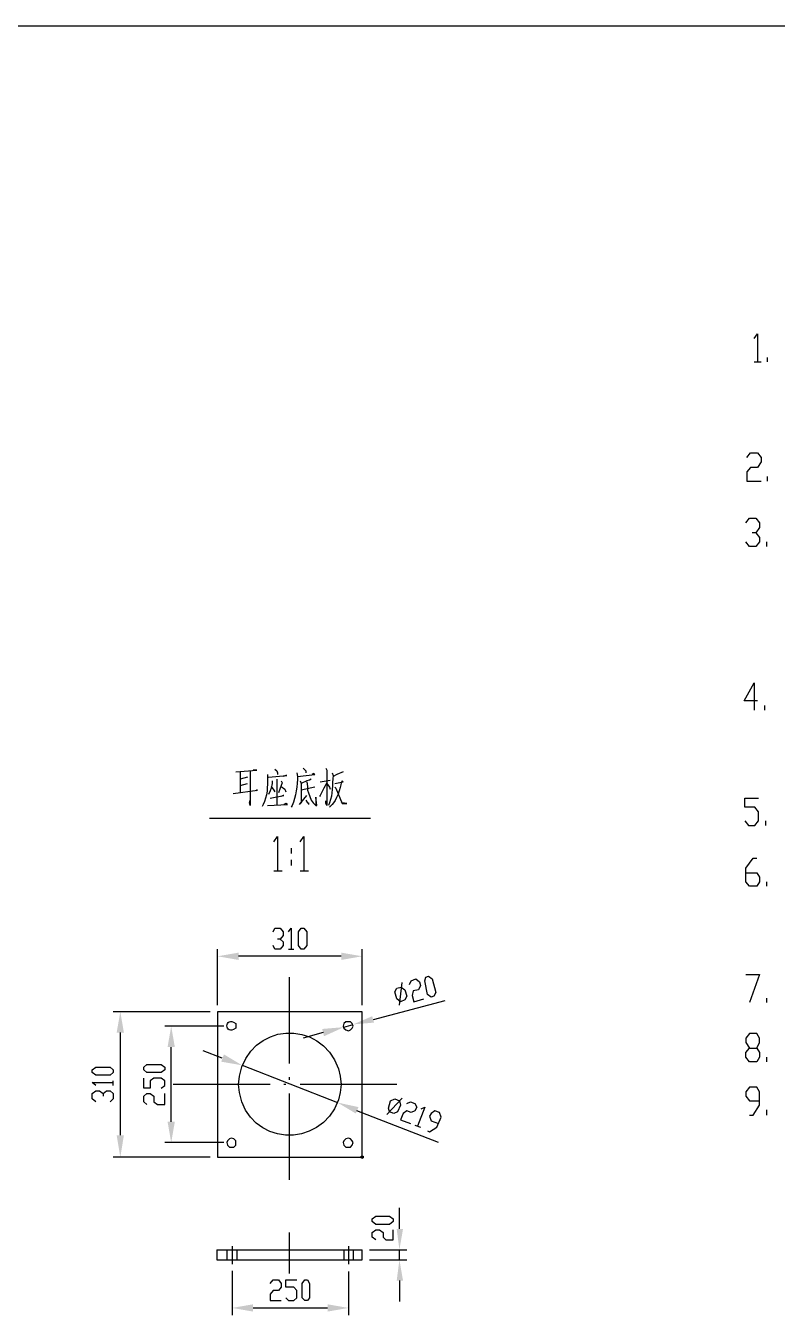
# Model space of a CAD drawing. Header units: millimetres. Extents: x -2210 to 6171, y -6737 to 5572.
# Drawn here: x 2292 to 3900, y 2811 to 5572 of the extents above; entities that cross this region are included whole.
import ezdxf

# ---------------------------------------------------------------- set-up
doc = ezdxf.new("R2010")
doc.units = ezdxf.units.MM
doc.layers.add('1', color=7, linetype='Continuous')

msp = doc.modelspace()

# ---------------------------------------------------------------- hatches: boundary and pattern name
h = msp.add_hatch(color=0)
h.dxf.hatch_style = 2
h.paths.add_polyline_path([(2747.1, 3587.7), (2747.1, 3572.1), (2702.3, 3579.9)])
h = msp.add_hatch(color=0)
h.dxf.hatch_style = 2
h.paths.add_polyline_path([(2966.9, 3587.7), (2966.9, 3572.1), (3011.7, 3579.9)])
h = msp.add_hatch(color=0)
h.dxf.hatch_style = 2
h.paths.add_polyline_path([(2486.4, 3416.5), (2501.9, 3416.5), (2494.2, 3461.2)])
h = msp.add_hatch(color=0)
h.dxf.hatch_style = 2
h.paths.add_polyline_path([(3033.1, 3451.5), (3037, 3437.9), (2992.2, 3434)])
h = msp.add_hatch(color=0)
h.dxf.hatch_style = 2
h.paths.add_polyline_path([(2595.3, 3385.4), (2610.9, 3385.4), (2603.1, 3430.1)])
h = msp.add_hatch(color=0)
h.dxf.hatch_style = 2
h.paths.add_polyline_path([(2926.1, 3424.3), (2930, 3408.7), (2972.8, 3428.2)])
h = msp.add_hatch(color=0)
h.dxf.hatch_style = 2
h.paths.add_polyline_path([(2715.9, 3369.8), (2710.1, 3354.2), (2754.9, 3346.5)])
h = msp.add_hatch(color=0)
h.dxf.hatch_style = 2
h.paths.add_polyline_path([(3003.9, 3257), (2998, 3243.3), (2959.1, 3266.7)])
h = msp.add_hatch(color=0)
h.dxf.hatch_style = 2
h.paths.add_polyline_path([(2595.3, 3225.8), (2610.9, 3225.8), (2603.1, 3181.1)])
h = msp.add_hatch(color=0)
h.dxf.hatch_style = 2
h.paths.add_polyline_path([(2486.4, 3196.6), (2501.9, 3196.6), (2494.2, 3150)])
h = msp.add_hatch(color=0)
h.dxf.hatch_style = 2
h.paths.add_polyline_path([(3011.7, 3146.1), (3007.8, 3148), (3007.8, 3151.9), (3011.7, 3153.8), (3015.6, 3151.9), (3015.6, 3148)])
h = msp.add_hatch(color=0)
h.dxf.hatch_style = 2
h.paths.add_polyline_path([(3085.6, 2996.3), (3099.2, 2996.3), (3091.4, 2951.5)])
h = msp.add_hatch(color=0)
h.dxf.hatch_style = 2
h.paths.add_polyline_path([(3085.6, 2885.4), (3099.2, 2885.4), (3091.4, 2930.1)])
h = msp.add_hatch(color=0)
h.dxf.hatch_style = 2
h.paths.add_polyline_path([(2778.2, 2834.8), (2778.2, 2819.2), (2733.5, 2827)])
h = msp.add_hatch(color=0)
h.dxf.hatch_style = 2
h.paths.add_polyline_path([(2937.7, 2834.8), (2937.7, 2819.2), (2982.5, 2827)])

# ---------------------------------------------------------------- linework, layer by layer
at = {"layer": '1', "color": 0, "lineweight": 25}
for points in [[(-2210.1, 5572.1), (6171.2, 5572.1)], [(3850.2, 4902.9), (3858, 4912.6), (3858, 4852.3)], [(3879.4, 4852.3), (3879.4, 4862)], [(3850.2, 4852.3), (3865.7, 4852.3)], [(3834.6, 4648), (3842.4, 4657.7), (3858, 4657.7), (3865.7, 4648), (3865.7, 4638.3), (3858, 4626.6), (3842.4, 4626.6), (3834.6, 4616.9), (3834.6, 4597.4), (3865.7, 4597.4)], [(3879.4, 4597.4), (3879.4, 4607.2)], [(3832.7, 4507.9), (3840.5, 4517.7), (3854.1, 4517.7), (3861.9, 4507.9), (3861.9, 4498.2), (3854.1, 4486.5), (3846.3, 4486.5)], [(3854.1, 4486.5), (3861.9, 4476.8), (3861.9, 4467.1), (3854.1, 4457.3), (3840.5, 4457.3), (3832.7, 4467.1)], [(3877.4, 4457.3), (3877.4, 4467.1)], [(3858, 4126.6), (3828.8, 4126.6), (3850.2, 4165.5), (3850.2, 4107.2)], [(3873.5, 4107.2), (3873.5, 4116.9)], [(2741.2, 3974.9), (2786, 3978.7), (2782.1, 3978.7), (2778.2, 3978.7)], [(2772.4, 3976.8), (2772.4, 3902.9), (2770.4, 3908.7), (2772.4, 3914.5)], [(2824.9, 3980.7), (2828.8, 3976.8), (2830.7, 3972.9), (2830.7, 3969)], [(2885.2, 3982.6), (2891, 3976.8), (2891, 3974.9), (2891, 3972.9)], [(2933.8, 3982.6), (2935.8, 3978.7), (2935.8, 3978.7), (2935.8, 3902.9), (2933.8, 3906.8), (2933.8, 3912.6)], [(2751, 3974.9), (2751, 3930.1)], [(2766.5, 3963.2), (2751, 3959.3)], [(2751, 3945.7), (2766.5, 3949.6)], [(2811.3, 3963.2), (2850.2, 3967.1), (2848.2, 3967.1), (2842.4, 3965.1)], [(2819.1, 3955.4), (2819.1, 3949.6), (2817.1, 3939.8), (2815.2, 3934), (2811.3, 3926.2)], [(2828.8, 3959.3), (2828.8, 3955.4), (2828.8, 3902.9)], [(2838.5, 3955.4), (2840.5, 3951.5), (2836.6, 3939.8), (2832.7, 3930.1)], [(2873.5, 3965.1), (2910.5, 3969), (2908.6, 3971), (2904.7, 3969)], [(2879.4, 3955.4), (2881.3, 3949.6), (2881.3, 3908.7), (2877.4, 3904.8), (2893, 3924.3)], [(2902.7, 3959.3), (2898.8, 3957.3), (2893, 3955.4), (2881.3, 3949.6)], [(2893, 3953.5), (2894.9, 3943.7), (2894.9, 3935.9), (2896.9, 3930.1), (2902.7, 3914.5), (2906.6, 3908.7), (2910.5, 3904.8), (2912.4, 3902.9), (2914.4, 3902.9), (2912.4, 3920.4), (2912.4, 3902.9)], [(2935.8, 3951.5), (2930, 3939.8), (2922.2, 3924.3), (2920.2, 3922.3)], [(2922.2, 3953.5), (2943.6, 3957.3)], [(2935.8, 3949.6), (2941.6, 3941.8), (2943.6, 3937.9)], [(2970.8, 3974.9), (2957.2, 3969), (2949.4, 3965.1)], [(2735.4, 3928.2), (2787.9, 3935.9), (2786, 3935.9), (2784, 3934)], [(2815.2, 3918.4), (2844.3, 3924.3), (2842.4, 3924.3), (2838.5, 3922.3)], [(2817.1, 3943.7), (2822.9, 3935.9), (2824.9, 3932.1)], [(2838.5, 3943.7), (2846.3, 3937.9), (2848.2, 3932.1)], [(2910.5, 3941.8), (2881.3, 3935.9)], [(2953.3, 3941.8), (2955.2, 3939.8), (2968.9, 3906.8), (2978.6, 3906.8), (2968.9, 3908.7), (2966.9, 3910.7)], [(2809.3, 3902.9), (2852.1, 3904.8), (2848.2, 3906.8), (2844.3, 3904.8)], [(2891, 3914.5), (2894.9, 3908.7), (2896.9, 3908.7), (2896.9, 3904.8)], [(3830.7, 3869.8), (3838.5, 3860.1), (3852.1, 3860.1), (3859.9, 3869.8), (3859.9, 3889.3), (3852.1, 3899), (3830.7, 3899), (3830.7, 3918.4), (3859.9, 3918.4)], [(2684.8, 3875.6), (3029.2, 3875.6)], [(3875.5, 3860.1), (3875.5, 3869.8)], [(2822.9, 3825.1), (2830.7, 3836.7), (2830.7, 3762.8)], [(2859.9, 3811.4), (2859.9, 3799.8)], [(2879.4, 3825.1), (2887.1, 3836.7), (2887.1, 3762.8)], [(2859.9, 3786.1), (2859.9, 3774.5)], [(3832.7, 3758.9), (3856, 3758.9), (3861.9, 3749.2), (3861.9, 3739.4), (3856, 3729.7), (3840.5, 3729.7), (3832.7, 3739.4), (3832.7, 3768.6), (3848.2, 3790), (3856, 3790)], [(2822.9, 3762.8), (2840.5, 3762.8)], [(2879.4, 3762.8), (2896.9, 3762.8)], [(3877.4, 3729.7), (3877.4, 3739.4)], [(2821, 3632.4), (2824.9, 3640.2), (2836.6, 3640.2), (2842.4, 3632.4), (2842.4, 3624.7), (2836.6, 3616.9), (2830.7, 3616.9)], [(2836.6, 3616.9), (2842.4, 3611), (2842.4, 3603.3), (2836.6, 3595.5), (2824.9, 3595.5), (2821, 3603.3)], [(2854.1, 3632.4), (2859.9, 3640.2), (2859.9, 3595.5)], [(2881.3, 3595.5), (2875.5, 3603.3), (2875.5, 3632.4), (2881.3, 3640.2), (2887.1, 3640.2), (2893, 3632.4), (2893, 3603.3), (2887.1, 3595.5), (2881.3, 3595.5)], [(2702.3, 3474.9), (2702.3, 3595.5)], [(2854.1, 3595.5), (2865.7, 3595.5)], [(3011.7, 3474.9), (3011.7, 3595.5)], [(2966.9, 3579.9), (2747.1, 3579.9)], [(2856, 3350.3), (2856, 3535.2)], [(3159.5, 3492.4), (3151.7, 3498.2), (3145.9, 3527.4), (3147.8, 3535.2), (3153.7, 3537.1), (3161.5, 3531.3), (3169.3, 3502.1), (3165.4, 3494.3), (3159.5, 3492.4)], [(3832.7, 3541), (3861.9, 3541), (3840.5, 3480.7)], [(3093.4, 3482.6), (3085.6, 3488.5), (3081.7, 3504), (3085.6, 3511.8), (3095.3, 3513.8), (3103.1, 3507.9), (3107, 3494.3), (3103.1, 3486.5), (3093.4, 3482.6)], [(3091.4, 3474.9), (3097.3, 3523.5)], [(3112.8, 3519.6), (3116.7, 3527.4), (3126.4, 3531.3), (3134.2, 3525.4), (3136.2, 3517.7), (3132.3, 3507.9), (3120.6, 3506), (3118.7, 3496.3), (3122.6, 3482.6), (3144, 3488.5)], [(3188.7, 3484.6), (3035, 3443.7)], [(3877.4, 3480.7), (3877.4, 3490.4)], [(2686.8, 3461.2), (2478.6, 3461.2)], [(2702.3, 3150), (3011.7, 3150), (3011.7, 3461.2), (2702.3, 3461.2), (2702.3, 3150)], [(2715.9, 3430.1), (2589.5, 3430.1)], [(2992.2, 3430.1), (2990.3, 3435.9), (2986.4, 3439.8), (2982.5, 3439.8), (2976.6, 3439.8), (2972.8, 3435.9), (2970.8, 3430.1), (2972.8, 3426.2), (2976.6, 3422.3), (2982.5, 3420.4), (2986.4, 3422.3), (2990.3, 3426.2), (2992.2, 3430.1)], [(2972.8, 3428.2), (2992.2, 3434)], [(2494.2, 3416.5), (2494.2, 3196.6)], [(2928, 3416.5), (2885.2, 3404.8)], [(3840.5, 3354.2), (3832.7, 3364), (3832.7, 3373.7), (3840.5, 3383.4), (3856, 3383.4), (3861.9, 3395.1), (3861.9, 3404.8), (3856, 3414.5), (3840.5, 3414.5), (3832.7, 3404.8), (3832.7, 3395.1), (3840.5, 3383.4)], [(2603.1, 3225.8), (2603.1, 3385.4)], [(2712.1, 3362), (2671.2, 3377.6)], [(3856, 3383.4), (3861.9, 3373.7), (3861.9, 3364), (3856, 3354.2), (3840.5, 3354.2)], [(2478.6, 3330.9), (2472.8, 3325.1), (2441.6, 3325.1), (2433.8, 3330.9), (2433.8, 3336.7), (2441.6, 3342.6), (2472.8, 3342.6), (2478.6, 3336.7), (2478.6, 3330.9)], [(2589.5, 3336.7), (2581.7, 3330.9), (2550.6, 3330.9), (2544.7, 3336.7), (2544.7, 3342.6), (2550.6, 3348.4), (2581.7, 3348.4), (2589.5, 3342.6), (2589.5, 3336.7)], [(2754.9, 3346.5), (2959.1, 3266.7)], [(3877.4, 3354.2), (3877.4, 3364)], [(2478.6, 3303.6), (2478.6, 3313.4)], [(2581.7, 3297.8), (2589.5, 3303.6), (2589.5, 3313.4), (2581.7, 3319.2), (2566.1, 3319.2), (2558.4, 3313.4), (2558.4, 3297.8), (2544.7, 3297.8), (2544.7, 3319.2)], [(2856, 3315.3), (2856, 3321.2)], [(2441.6, 3303.6), (2433.8, 3309.5), (2478.6, 3309.5)], [(2441.6, 3268.6), (2433.8, 3274.5), (2433.8, 3286.1), (2441.6, 3292), (2449.4, 3292), (2457.2, 3286.1), (2457.2, 3280.3)], [(2457.2, 3286.1), (2465, 3292), (2472.8, 3292), (2478.6, 3286.1), (2478.6, 3274.5), (2472.8, 3268.6)], [(2550.6, 3262.8), (2544.7, 3268.6), (2544.7, 3280.3), (2550.6, 3286.1), (2558.4, 3286.1), (2566.1, 3280.3), (2566.1, 3268.6), (2573.9, 3262.8), (2589.5, 3262.8), (2589.5, 3286.1)], [(2815.2, 3305.6), (2607, 3305.6)], [(2848.2, 3305.6), (2844.3, 3305.6)], [(2856, 3101.3), (2856, 3286.1)], [(3085.6, 3305.6), (2879.4, 3305.6)], [(3840.5, 3239.4), (3848.2, 3239.4), (3861.9, 3260.8), (3861.9, 3290), (3856, 3299.8), (3840.5, 3299.8), (3832.7, 3290), (3832.7, 3280.3), (3840.5, 3270.6), (3861.9, 3270.6)], [(3064.2, 3241.4), (3097.3, 3276.4)], [(3070, 3247.2), (3068.1, 3255), (3072, 3270.6), (3081.7, 3274.5), (3091.4, 3270.6), (3093.4, 3260.8), (3087.5, 3247.2), (3079.8, 3243.3), (3070, 3247.2)], [(3107, 3264.7), (3114.8, 3268.6), (3124.5, 3264.7), (3128.4, 3257), (3124.5, 3249.2), (3116.7, 3245.3), (3107, 3249.2), (3099.2, 3243.3), (3093.4, 3229.7), (3114.8, 3221.9)], [(3175.1, 3181.1), (3000, 3249.2)], [(3138.1, 3253.1), (3145.9, 3257), (3130.3, 3216.1)], [(3151.7, 3206.4), (3155.6, 3204.4), (3171.2, 3214.2), (3180.9, 3235.6), (3177, 3245.3), (3167.3, 3249.2), (3159.5, 3243.3), (3155.6, 3237.5), (3159.5, 3227.8), (3175.1, 3221.9)], [(3877.4, 3239.4), (3877.4, 3251.1)], [(3124.5, 3218), (3136.2, 3214.2)], [(2715.9, 3181.1), (2589.5, 3181.1)], [(2741.2, 3181.1), (2741.2, 3185), (2737.3, 3188.9), (2731.5, 3190.8), (2727.6, 3188.9), (2723.7, 3185), (2721.8, 3181.1), (2723.7, 3175.2), (2727.6, 3171.4), (2731.5, 3171.4), (2737.3, 3171.4), (2741.2, 3175.2), (2741.2, 3181.1)], [(2992.2, 3181.1), (2990.3, 3185), (2986.4, 3188.9), (2982.5, 3190.8), (2976.6, 3188.9), (2972.8, 3185), (2970.8, 3181.1), (2972.8, 3175.2), (2976.6, 3171.4), (2982.5, 3171.4), (2986.4, 3171.4), (2990.3, 3175.2), (2992.2, 3181.1)], [(2686.8, 3150), (2478.6, 3150)], [(3091.4, 2996.3), (3091.4, 3041)], [(3077.8, 3011.8), (3070, 3006), (3040.8, 3006), (3033.1, 3011.8), (3033.1, 3017.7), (3040.8, 3023.5), (3070, 3023.5), (3077.8, 3017.7), (3077.8, 3011.8)], [(2856, 2900.9), (2856, 2988.5)], [(3040.8, 2972.9), (3033.1, 2978.7), (3033.1, 2988.5), (3040.8, 2994.3), (3048.6, 2994.3), (3056.4, 2988.5), (3056.4, 2978.7), (3062.2, 2972.9), (3077.8, 2972.9), (3077.8, 2994.3)], [(2733.5, 2959.3), (2733.5, 2920.4)], [(2982.5, 2959.3), (2982.5, 2920.4)], [(2700.4, 2930.1), (3011.7, 2930.1), (3011.7, 2951.5)], [(2700.4, 2951.5), (3011.7, 2951.5)], [(2700.4, 2951.5), (2700.4, 2930.1)], [(2721.8, 2951.5), (2721.8, 2930.1)], [(2743.2, 2951.5), (2743.2, 2930.1)], [(2972.8, 2951.5), (2972.8, 2930.1)], [(2992.2, 2951.5), (2992.2, 2930.1)], [(3027.2, 2951.5), (3107, 2951.5)], [(3027.2, 2930.1), (3107, 2930.1)], [(3091.4, 2930.1), (3091.4, 2951.5)], [(2733.5, 2906.8), (2733.5, 2811.4)], [(2982.5, 2904.8), (2982.5, 2811.4)], [(2815.2, 2879.5), (2821, 2887.3), (2832.7, 2887.3), (2838.5, 2879.5), (2838.5, 2871.7), (2832.7, 2864), (2821, 2864), (2815.2, 2856.2), (2815.2, 2842.6), (2838.5, 2842.6)], [(2848.2, 2848.4), (2854.1, 2842.6), (2865.7, 2842.6), (2871.6, 2848.4), (2871.6, 2864), (2865.7, 2871.7), (2848.2, 2871.7), (2848.2, 2887.3), (2871.6, 2887.3)], [(2889.1, 2842.6), (2883.3, 2848.4), (2883.3, 2879.5), (2889.1, 2887.3), (2894.9, 2887.3), (2898.8, 2879.5), (2898.8, 2848.4), (2894.9, 2842.6), (2889.1, 2842.6)], [(3091.4, 2885.4), (3091.4, 2840.6)], [(2778.2, 2827), (2937.7, 2827)]]:
    msp.add_lwpolyline(points, dxfattribs=at)
for points, knots in [([(2809.3, 3969), (2809.3, 3969), (2809.3, 3963.2), (2809.3, 3963.2), (2809.3, 3943.7), (2809.3, 3922.3), (2799.6, 3904.8), (2799.6, 3904.8), (2797.7, 3900.9), (2797.7, 3900.9)], [0, 0, 0, 0, 1, 1, 1, 2, 2, 2, 3, 3, 3, 3]), ([(2871.6, 3972.9), (2871.6, 3972.9), (2873.5, 3965.1), (2873.5, 3965.1), (2873.5, 3947.6), (2869.6, 3920.4), (2861.9, 3902.9), (2861.9, 3902.9), (2859.9, 3899), (2859.9, 3899)], [0, 0, 0, 0, 1, 1, 1, 2, 2, 2, 3, 3, 3, 3]), ([(2947.5, 3972.9), (2947.5, 3972.9), (2949.4, 3967.1), (2949.4, 3967.1), (2947.5, 3947.6), (2949.4, 3926.2), (2941.6, 3908.7), (2941.6, 3908.7), (2939.7, 3902.9), (2939.7, 3902.9)], [0, 0, 0, 0, 1, 1, 1, 2, 2, 2, 3, 3, 3, 3]), ([(2953.3, 3949.6), (2953.3, 3949.6), (2970.8, 3953.5), (2970.8, 3953.5), (2970.8, 3953.5), (2968.9, 3955.4), (2968.9, 3955.4), (2968.9, 3955.4), (2966.9, 3951.5), (2966.9, 3951.5), (2966.9, 3941.8), (2955.2, 3910.7), (2947.5, 3904.8), (2947.5, 3904.8), (2941.6, 3899), (2941.6, 3899)], [0, 0, 0, 0, 1, 1, 1, 2, 2, 2, 3, 3, 3, 4, 4, 4, 5, 5, 5, 5]), ([(2741.2, 3430.1), (2741.2, 3430.1), (2741.2, 3435.9), (2741.2, 3435.9), (2715.9, 3455.4), (2715.9, 3406.8), (2741.2, 3426.2), (2741.2, 3426.2), (2741.2, 3430.1), (2741.2, 3430.1)], [0, 0, 0, 0, 1, 1, 1, 2, 2, 2, 3, 3, 3, 3]), ([(2966.9, 3305.6), (2966.9, 3305.6), (2965, 3323.1), (2965, 3323.1), (2965, 3323.1), (2961.1, 3338.7), (2961.1, 3338.7), (2922.2, 3449.6), (2770.4, 3437.9), (2749, 3323.1), (2749, 3323.1), (2747.1, 3305.6), (2747.1, 3305.6), (2747.1, 3305.6), (2749, 3288.1), (2749, 3288.1), (2768.5, 3175.2), (2922.2, 3163.6), (2961.1, 3272.5), (2961.1, 3272.5), (2965, 3288.1), (2965, 3288.1), (2965, 3288.1), (2966.9, 3305.6), (2966.9, 3305.6)], [0, 0, 0, 0, 1, 1, 1, 2, 2, 2, 3, 3, 3, 4, 4, 4, 5, 5, 5, 6, 6, 6, 7, 7, 7, 8, 8, 8, 8])]:
    msp.add_open_spline(points, degree=3, knots=knots, dxfattribs=at)

doc.saveas('drawing.dxf')
